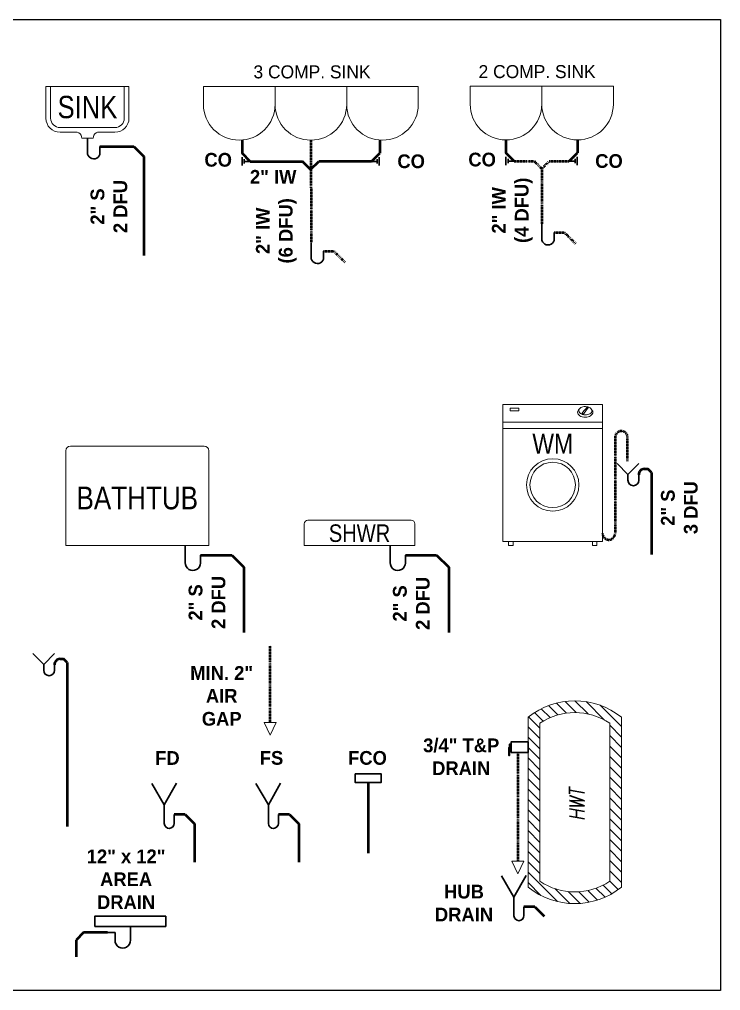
# Model space of a CAD drawing. Header units: inches. Extents: x 2025 to 34930, y -6955 to 4650.
# Drawn here: x 13828 to 14338, y -2791 to -2084 of the extents above; entities that cross this region are included whole.
import ezdxf
from ezdxf.enums import TextEntityAlignment as Align

# ---------------------------------------------------------------- set-up
doc = ezdxf.new("R2010")
doc.units = ezdxf.units.IN
doc.header["$MEASUREMENT"] = 0
for name, pattern in [('CONTINU', [0]), ('DASHDOT', [1, 0.5, -0.25, 0, -0.25]), ('HIDDEN2', [0.1875, 0.125, -0.0625])]:
    doc.linetypes.add(name, pattern=pattern)
for name, color, linetype, lineweight in [('P-CDP PIPE', 62, 'DASHDOT', 50), ('P-DR-ACCESS.', 3, 'Continuous', 30), ('P-DR-PIPE', 30, 'Continuous', 50), ('P-DR-TEXT', 7, 'Continuous', 25), ('P-IW-PIPE', 2, 'DASHDOT', 50), ('P-RISER-FIXT', 21, 'Continuous', 20), ('P-VENT', 132, 'HIDDEN2', 50)]:
    doc.layers.add(name, color=color, linetype=linetype, lineweight=lineweight)
doc.styles.add('ARIAL_NARROW', font='ARIALN.TTF')
doc.styles.add('BOO', font='GOTHIC.TTF', dxfattribs={"height": 6})
doc.styles.add('WAW', font='simplex.shx', dxfattribs={"width": 0.8, "oblique": 10, "height": 10})

# ---------------------------------------------------------------- blocks, each defined once
blk = doc.blocks.new('A$C0e8e4996')
for p, q in [((0, 0), (3, 0)), ((3, 1), (3, -1)), ((4, 2), (4, -2))]:
    blk.add_line(p, q)
blk = doc.blocks.new('A$Cdb63912b')
at = {"layer": 'P-RISER-FIXT'}
for p, q in [((-14.88, 18.56), (14.88, 18.56)), ((-14.88, 7.21), (-14.88, 18.56)), ((-13.2, 7.21), (-13.2, 18.56)), ((13.2, 18.56), (13.2, 7.21)), ((14.88, 18.56), (14.88, 7.21)), ((-9.82, 3.84), (9.82, 3.84)), ((-9.82, 2.15), (-3.63, 2.15)), ((-2.12, 0.53), (-2.03, 0)), ((-2.03, 0), (2.03, 0)), ((2.12, 0.53), (2.03, 0)), ((3.63, 2.15), (9.82, 2.15))]:
    blk.add_line(p, q, dxfattribs=at)
for centre, radius, start, end in [((-9.82, 7.21), 5.06, 180, 270), ((-9.82, 7.21), 3.38, 180, 270), ((9.82, 7.21), 5.06, 270, 0), ((9.82, 7.21), 3.38, 270, 0), ((-4.12, 0.18), 2.03, 10, 76.0928), ((4.12, 0.18), 2.03, 103.9072, 170)]:
    blk.add_arc(centre, radius, start, end, dxfattribs=at)
at = {"layer": 'P-RISER-FIXT', "style": 'ARIAL_NARROW'}
blk.add_text('SINK', height=8, rotation=360, dxfattribs=at).set_placement((0, 11.2), align=Align.MIDDLE_CENTER)
blk = doc.blocks.new('BTHTB')
at = {"layer": 'P-RISER-FIXT'}
for p, q in [((90582.24, 18005.25), (90582.24, 18038.56)), ((90583.87, 18040.18), (90630.95, 18040.18)), ((90632.58, 18005.25), (90632.58, 18038.56)), ((90632.58, 18005.25), (90582.24, 18005.25))]:
    blk.add_line(p, q, dxfattribs=at)
for centre, start, end in [((90583.87, 18038.56), 90, 180), ((90630.95, 18038.56), 0, 90)]:
    blk.add_arc(centre, 1.63, start, end, dxfattribs=at)
at = {"layer": 'P-RISER-FIXT', "style": 'ARIAL_NARROW'}
blk.add_text('BATHTUB', height=8, rotation=360, dxfattribs=at).set_placement((90607.41, 18021.95), align=Align.MIDDLE_CENTER)
blk = doc.blocks.new('A$C849cd195')
at = {"layer": 'P-RISER-FIXT', "linetype": 'ByBlock'}
for p, q in [((-19.95, 56.38), (19.95, 56.38)), ((-19.95, 1.63), (-19.95, 56.38)), ((-13.6, 55), (-17.09, 55)), ((-17.09, 55), (-17.09, 53.85)), ((-13.6, 53.85), (-13.6, 55)), ((13.9, 55.53), (11.76, 53.03)), ((12.15, 52.46), (14.29, 55.34)), ((14.29, 55.34), (13.9, 55.53)), ((19.95, 56.38), (19.95, 1.63)), ((-17.09, 53.85), (-13.6, 53.85)), ((11.76, 53.03), (12.15, 52.46)), ((-19.95, 49.31), (19.95, 49.31)), ((-19.95, 46.81), (19.95, 46.81)), ((19.95, 1.63), (-19.95, 1.63)), ((-17.69, 1.63), (-17.69, 0)), ((-17.69, 0), (-15.86, 0)), ((-15.86, 1.63), (-15.86, 0)), ((15.86, 1.63), (15.86, 0)), ((15.86, 0), (17.69, 0)), ((17.69, 1.63), (17.69, 0))]:
    blk.add_line(p, q, dxfattribs=at)
for radius in [10.5, 9.1]:
    blk.add_circle((0, 24.22), radius, dxfattribs=at)
for centre, major_axis, start_param, end_param in [((12.14, 52.85), (-2.32, 0), -0.856017, -0.555715), ((11.55, 54), (1.1, 0), 2.529403, 3.104591), ((12.26, 53.51), (1.97, 0), 2.102334, 2.529403), ((12.71, 52.74), (2.86, 0), 1.792509, 2.102334), ((12.99, 51.56), (4.1, 0), 1.533795, 1.792509), ((12.99, 51.56), (-4.1, 0), 4.416673, 4.675388), ((13.35, 52.72), (-2.86, 0), 4.106848, 4.416673), ((13.85, 53.45), (-1.97, 0), 3.67978, 4.106848), ((11.35, 53.34), (-1.38, 0), -0.555715, 0), ((11.35, 53.34), (1.38, 0), 3.141593, 3.697308), ((12.14, 53.83), (2.32, 0), 3.697308, 4.124146), ((11.55, 54), (-1.1, 0), -0.037001, 0.538187), ((12.3, 54.44), (-1.97, 0), 0.538187, 0.965256), ((12.67, 54.6), (-3.26, 0), 0.982553, 1.301235), ((12.81, 55.17), (2.86, 0), 4.106848, 4.416673), ((13.01, 55.83), (-4.55, 0), 1.301235, 1.570796), ((13.16, 56.33), (-4.1, 0), 1.275081, 1.533795), ((13.16, 56.33), (4.1, 0), 4.675388, 4.934102), ((13.01, 55.83), (-4.55, 0), 1.570796, 1.840358), ((13.44, 55.14), (-2.86, 0), 1.792509, 2.102334), ((13.35, 54.6), (-3.26, 0), 1.840358, 2.159039), ((13.89, 54.38), (-1.97, 0), 2.102334, 2.529403), ((13.87, 53.83), (-2.32, 0), 2.159039, 2.585877), ((14.6, 53.89), (1.1, 0), -0.61219, -0.037001), ((14.6, 53.89), (-1.1, 0), 3.104591, 3.67978), ((13.87, 52.85), (-2.32, 0), 3.697308, 3.907934), ((14.67, 53.34), (-1.38, 0), 3.141593, 3.697308), ((14.67, 53.34), (1.38, 0), -0.555715, 0)]:
    blk.add_ellipse(centre, major_axis=major_axis, ratio=0.987763, start_param=start_param, end_param=end_param, dxfattribs=at)
at = {"layer": 'P-RISER-FIXT', "style": 'ARIAL_NARROW'}
blk.add_text('WM', height=8, rotation=360, dxfattribs=at).set_placement((0, 40.71), align=Align.MIDDLE_CENTER)
blk = doc.blocks.new('ZMR-HWT VERT200L')
at = {"linetype": 'Continuous'}
h = blk.add_hatch(dxfattribs=at)
h.set_pattern_fill('ANSI31', scale=25, angle=90, style=0)
h.set_pattern_definition([(135, (19.8612, 43.128), (-2.20971, -2.20971), [])])
h.paths.add_polyline_path([(-19.86, 79.26), (-19.86, 7, 0.352446), (19.86, 7), (19.86, 79.26, 0.352446)])
h.paths.add_polyline_path([(-14.86, 76.73, -0.304349), (14.86, 76.73), (14.86, 9.52, -0.304349), (-14.86, 9.52)], flags=16)
h.paths.add_polyline_path([(-0.07, 24.34), (-0.07, 55.57), (9.53, 55.57), (9.53, 24.34)], flags=8)
h.paths.add_polyline_path([(-9.01, 26.41), (-9.01, 61.06), (0.59, 61.06), (0.59, 26.41)], flags=8)
at = {"color": 1, "linetype": 'CONTINU', "ltscale": 0.2}
blk.add_lwpolyline([(-19.86, 79.26), (-19.86, 79.26), (-19.86, 7)], dxfattribs=at)
at = {"color": 1, "linetype": 'Continuous', "ltscale": 0.2}
for points in [[(19.86, 7), (19.86, 79.26)], [(-14.86, 76.73), (-14.86, 9.52)], [(14.86, 9.52), (14.86, 76.73)]]:
    blk.add_lwpolyline(points, dxfattribs=at)
at = {"color": 1, "linetype": 'CONTINU', "ltscale": 0.2}
for centre, start, end in [((0, 54.58), 51.1704, 128.8296), ((0, 31.68), 231.1704, 308.8296)]:
    blk.add_arc(centre, 31.68, start, end, dxfattribs=at)
at = {"color": 1, "ltscale": 0.2}
for centre, start, end in [((0, 54.58), 56.1449, 123.8551), ((0, 31.68), 236.1449, 303.8551)]:
    blk.add_arc(centre, 26.68, start, end, dxfattribs=at)
at = {"color": 4, "ltscale": 0.2, "insert": (0.89, 35.22), "char_height": 6.4, "attachment_point": 4, "rotation": 90, "style": 'WAW'}
blk.add_mtext('HWT', dxfattribs=at)
blk = doc.blocks.new('A$C98944e17')
blk.add_lwpolyline([(16.68, 83.4), (16.68, 75.06, -1), (-16.68, 75.06), (-16.68, 83.4)], format="xyb", close=True)
blk = doc.blocks.new('3COMP')
at = {"xscale": 1.562234001198007, "yscale": 1.562234001198007, "zscale": 1.562234001198007}
for p in [(-52.12, -91.2), (0, -91.2), (52.12, -91.2)]:
    blk.add_blockref('A$C98944e17', p, dxfattribs=at)
at = {"insert": (-41.79, 54.48), "char_height": 9.4781, "attachment_point": 1, "style": 'BOO'}
blk.add_mtext_dynamic_manual_height_columns('3 COMP. SINK', width=98.519, gutter_width=47.39, heights=[0], dxfattribs=at)
blk = doc.blocks.new('FD')
at = {"layer": 'P-DR-ACCESS.', "ltscale": 0.5}
for p, q in [((85439.84, 24366.99), (85447.71, 24359.12)), ((85447.71, 24359.12), (85455.58, 24366.99)), ((85447.71, 24354.82), (85447.71, 24359.12)), ((85455.59, 24358.88), (85455.59, 24354.82))]:
    blk.add_line(p, q, dxfattribs=at)
blk.add_arc((85451.65, 24354.82), 3.94, 180, 0, dxfattribs=at)
blk = doc.blocks.new('A$C71d90ee7')
at = {"layer": 'P-RISER-FIXT'}
for p, q in [((-25.17, 0), (-25.17, 9.85)), ((-23.54, 11.48), (23.54, 11.48)), ((25.17, 0), (25.17, 9.85)), ((25.17, 0), (-25.17, 0))]:
    blk.add_line(p, q, dxfattribs=at)
for centre, start, end in [((-23.54, 9.85), 90, 180), ((23.54, 9.85), 0, 90)]:
    blk.add_arc(centre, 1.63, start, end, dxfattribs=at)
at = {"layer": 'P-RISER-FIXT', "style": 'ARIAL_NARROW'}
blk.add_text('SHWR', height=8, rotation=360, dxfattribs=at).set_placement((0, 5.59), align=Align.MIDDLE_CENTER)
blk = doc.blocks.new('2COMP.S.')
at = {"xscale": 1.562234001198007, "yscale": 1.562234001198007, "zscale": 1.562234001198007}
for p in [(-26.06, -130.29), (26.06, -130.29)]:
    blk.add_blockref('A$C98944e17', p, dxfattribs=at)
at = {"insert": (-46, 15.39), "char_height": 9.4781, "attachment_point": 1, "style": 'BOO'}
blk.add_mtext_dynamic_manual_height_columns('2 COMP. SINK', width=98.519, gutter_width=47.39, heights=[0], dxfattribs=at)
blk = doc.blocks.new('HUB DRAIN-RISER')
at = {"layer": 'P-DR-ACCESS.'}
blk.add_lwpolyline([(8.93, 15.73), (0, 0), (-9.16, 15.6)], dxfattribs=at)
blk.add_lwpolyline([(7.29, -6.94), (7.29, -13.46, -0.996961), (0, -13.52), (0, 0)], format="xyb", dxfattribs=at)
blk = doc.blocks.new('FD-RISER')
at = {"layer": 'P-DR-ACCESS.'}
blk.add_lwpolyline([(8.93, 15.73), (0, 0), (-9.16, 15.6)], dxfattribs=at)
blk.add_lwpolyline([(7.29, -6.94), (7.29, -13.46, -0.996961), (0, -13.52), (0, 0)], format="xyb", dxfattribs=at)
blk = doc.blocks.new('FS-RISER')
at = {"layer": 'P-DR-ACCESS.'}
blk.add_lwpolyline([(8.93, 15.73), (0, 0), (-9.16, 15.6)], dxfattribs=at)
blk.add_lwpolyline([(7.29, -6.94), (7.29, -13.46, -0.996961), (0, -13.52), (0, 0)], format="xyb", dxfattribs=at)

msp = doc.modelspace()

# ---------------------------------------------------------------- linework, layer by layer
at = {"color": 2}
msp.add_lwpolyline([(13358.58, -2083.68), (14338.1, -2083.68), (14338.1, -2790.76), (13358.58, -2790.76)], close=True, dxfattribs=at)
at = {"layer": 'P-CDP PIPE'}
msp.add_line((14190.45, -2617.31), (14190.45, -2696.64), dxfattribs=at)
at = {"layer": 'P-DR-ACCESS.', "ltscale": 0.5}
for p, q in [((14262.84, -2407.04), (14270.71, -2414.91)), ((13948.51, -2466.65), (13948.51, -2479.21)), ((14097.61, -2466.65), (14097.61, -2479.21))]:
    msp.add_line(p, q, dxfattribs=at)
at = {"layer": 'P-DR-ACCESS.', "ltscale": 10}
for p, q in [((13897.43, -2748.56), (13892.01, -2748.56)), ((13897.43, -2754.18), (13897.43, -2748.56)), ((13908.56, -2743.99), (13908.56, -2754.11))]:
    msp.add_line(p, q, dxfattribs=at)
at = {"layer": 'P-DR-ACCESS.', "linetype": 'Continuous', "ltscale": 5}
msp.add_lwpolyline([(13877.33, -2170.22), (13877.33, -2180.57, 1.001181), (13886.46, -2180.77), (13886.46, -2176.16)], format="xyb", dxfattribs=at)
at = {"layer": 'P-DR-ACCESS.', "ltscale": 0.5}
for points in [[(14207.97, -2232.86), (14207.97, -2243.2, 1.001181), (14217.11, -2243.41), (14217.11, -2238.79)], [(14040.11, -2246.39), (14040.11, -2256.74, 1.001181), (14049.24, -2256.94), (14049.24, -2252.33)], [(14278.59, -2415.15), (14278.59, -2419.21, -1), (14270.71, -2419.21), (14270.71, -2414.91), (14278.58, -2407.04)], [(13948.51, -2466.65), (13948.51, -2479.21, 1.001181), (13959.6, -2479.46), (13959.6, -2473.85)], [(14097.61, -2466.65), (14097.61, -2479.21, 1.001181), (14108.7, -2479.46), (14108.7, -2473.85)]]:
    msp.add_lwpolyline(points, format="xyb", dxfattribs=at)
at = {"layer": 'P-DR-ACCESS.'}
for points in [[(14184.59, -2613.97), (14183.97, -2613.97), (14183.97, -2619.49), (14184.59, -2619.49)], [(14185.72, -2611.35), (14184.59, -2611.35), (14184.59, -2616.58), (14185.72, -2616.58)], [(14198, -2617.31), (14185.72, -2617.31), (14185.72, -2609.65), (14198, -2609.65)], [(14072.21, -2632.9), (14091, -2632.9), (14091, -2639.36), (14072.21, -2639.36)], [(13934.37, -2736.5), (13882.74, -2736.5), (13882.74, -2743.99), (13934.37, -2743.99)]]:
    msp.add_lwpolyline(points, close=True, dxfattribs=at)
at = {"layer": 'P-DR-ACCESS.', "ltscale": 10}
msp.add_arc((13903, -2754.33), 5.56, 178.5023, 2.25959, dxfattribs=at)
at = {"layer": 'P-DR-PIPE', "ltscale": 0.5}
for p, q in [((13886.46, -2176.16), (13911.14, -2176.16)), ((13911.14, -2176.16), (13918.41, -2183.42)), ((14282.58, -2410.97), (14285.22, -2410.97)), ((14287.72, -2413.48), (14285.22, -2410.97)), ((13959.6, -2473.85), (13982.38, -2473.85)), ((13982.38, -2473.85), (13991.12, -2482.6)), ((14108.7, -2473.85), (14131.48, -2473.85)), ((14131.48, -2473.85), (14140.22, -2482.6)), ((13857.36, -2549.34), (13860, -2549.34)), ((13862.5, -2551.85), (13860, -2549.34))]:
    msp.add_line(p, q, dxfattribs=at)
at = {"layer": 'P-DR-PIPE'}
for p, q in [((13918.41, -2183.42), (13918.41, -2255.55)), ((14287.72, -2413.48), (14287.72, -2473.17)), ((13991.12, -2482.6), (13991.12, -2530)), ((14140.22, -2482.6), (14140.22, -2530)), ((13862.5, -2551.85), (13862.5, -2671.22)), ((14081.6, -2639.36), (14081.6, -2690.73)), ((13948.54, -2662.5), (13940.53, -2662.5)), ((13948.54, -2662.5), (13955.35, -2669.31)), ((14024.3, -2662.5), (14016.29, -2662.5)), ((14024.3, -2662.5), (14031.11, -2669.31)), ((13955.35, -2669.31), (13955.35, -2697.3)), ((14031.11, -2669.31), (14031.11, -2697.3)), ((14203.02, -2729.69), (14195, -2729.69)), ((14203.02, -2729.69), (14209.82, -2736.5)), ((13874.52, -2748.56), (13869.1, -2753.98)), ((13892.01, -2748.56), (13874.52, -2748.56)), ((13869.1, -2753.98), (13869.1, -2766.31))]:
    msp.add_line(p, q, dxfattribs=at)
at = {"layer": 'P-DR-PIPE', "ltscale": 0.5}
for centre in [(14282.61, -2414.99), (13857.39, -2553.36)]:
    msp.add_arc(centre, 4.02, 89.61906, 182.25959, dxfattribs=at)
at = {"layer": 'P-IW-PIPE', "linetype": 'ByBlock'}
for p, q in [((13989.82, -2171.6), (13989.82, -2181)), ((14090.08, -2171.6), (14090.08, -2181)), ((14181.91, -2171.4), (14181.91, -2180.8)), ((14234.03, -2171.4), (14234.03, -2180.8)), ((13995.83, -2187.01), (13989.82, -2181)), ((14084.07, -2187.01), (14090.08, -2181)), ((14187.92, -2186.81), (14181.91, -2180.8)), ((14228.02, -2186.81), (14234.03, -2180.8)), ((13995.83, -2187.01), (14033.75, -2187.01)), ((14039.76, -2193.02), (14033.75, -2187.01)), ((14039.76, -2193.02), (14045.77, -2187.01)), ((14084.07, -2187.01), (14045.77, -2187.01))]:
    msp.add_line(p, q, dxfattribs=at)
at = {"layer": 'P-IW-PIPE'}
for p, q in [((14039.95, -2171.6), (14040.11, -2246.39)), ((14187.92, -2186.81), (14202.39, -2186.81)), ((14207.97, -2192.4), (14202.39, -2186.81)), ((14207.97, -2192.4), (14213.55, -2186.81)), ((14213.55, -2186.81), (14228.02, -2186.81)), ((14207.97, -2192.4), (14207.97, -2232.86)), ((14217.11, -2238.79), (14224.42, -2238.79)), ((14232.81, -2247.19), (14224.42, -2238.79)), ((14049.24, -2252.33), (14056.55, -2252.33)), ((14064.95, -2260.72), (14056.55, -2252.33)), ((14261.33, -2387.98), (14261.33, -2457.95)), ((14010.25, -2595.53), (14010.25, -2539.66))]:
    msp.add_line(p, q, dxfattribs=at)
msp.add_lwpolyline([(14270.46, -2405.31), (14270.45, -2387.95, 1), (14261.33, -2388.01)], format="xyb", dxfattribs=at)
msp.add_arc((14256.77, -2457.95), 4.56, 180.37273, 0.37273, dxfattribs=at)
at = {"layer": 'P-RISER-FIXT'}
for points in [[(14010.25, -2595.53), (14014.63, -2595.55), (14010.25, -2604.74), (14005.87, -2595.55), (14010.25, -2595.53)], [(14190.45, -2696.64), (14194.83, -2696.65), (14190.45, -2705.84), (14186.07, -2696.65), (14190.45, -2696.64)]]:
    msp.add_lwpolyline(points, dxfattribs=at)

# ---------------------------------------------------------------- block references
at = {"layer": 'P-DR-ACCESS.', "yscale": 1.502704105997298, "zscale": 1.502704105997298, "rotation": 180}
for p, xscale in [((13995.83, -2187.01), 1.502704105997298), ((14083.7, -2187.01), -1.502704105997298), ((14187.92, -2186.81), 1.502704105997298), ((14227.65, -2186.81), -1.502704105997298)]:
    msp.add_blockref('A$C0e8e4996', p, dxfattribs=dict(at, xscale=xscale))
at = {"layer": 'P-DR-ACCESS.'}
msp.add_blockref('FD', (-71602.21, -26912.4), dxfattribs=at)
at = {"layer": 'P-RISER-FIXT'}
for name, p in [('3COMP', (14039.95, -2171.6)), ('2COMP.S.', (14207.97, -2132.32))]:
    msp.add_blockref(name, p, dxfattribs=at)
for name, p, xscale, yscale, zscale in [('A$Cdb63912b', (13877.33, -2170.22), 2.031558252253735, 2.031558252253735, 2.031558252253735), ('A$C849cd195', (14215.94, -2466.65), 1.818150037758747, 1.818150037758747, 1.818150037758747), ('BTHTB', (-173514.11, -39711.75), 2.068569155293587, 2.068569155293587, 2.068569155293587), ('A$C71d90ee7', (14075.33, -2466.65), 1.596175501458851, 1.596175501458851, 1.596175501458851), ('ZMR-HWT VERT200L', (14232, -2727.43), 1.711802423315842, 1.711802423315842, 1.711802423315842)]:
    msp.add_blockref(name, p, dxfattribs=dict(at, xscale=xscale, yscale=yscale, zscale=zscale))
at = {"layer": 'P-VENT'}
for name, p in [('FD-RISER', (13933.24, -2655.56)), ('FS-RISER', (14009, -2655.56)), ('HUB DRAIN-RISER', (14187.71, -2722.75))]:
    msp.add_blockref(name, p, dxfattribs=at)

# ---------------------------------------------------------------- next in the draw order: texts
at = {"layer": 'P-DR-TEXT', "char_height": 10, "attachment_point": 5, "style": 'BOO', "bg_fill": 3, "box_fill_scale": 1.05, "bg_fill_color": 256, "bg_fill_transparency": 0}
for s, insert in [('{\\fCentury Gothic|b1|i0|c0|p34;CO}', (13972.47, -2185.96)), ('{\\fCentury Gothic|b1|i0|c0|p34;CO}', (14112.92, -2187.04)), ('{\\fCentury Gothic|b1|i0|c0|p34;CO}', (14164.56, -2185.77)), ('{\\fCentury Gothic|b1|i0|c0|p34;CO}', (14256.87, -2186.84)), ('{\\fCentury Gothic|b1|i0|c0|p34;2" IW}', (14012.5, -2198.27)), ('{\\fCentury Gothic|b1|i0|c0|p34;FD}', (13935.53, -2621.41)), ('{\\fCentury Gothic|b1|i0|c0|p34;FS}', (14011.29, -2621.41)), ('{\\fCentury Gothic|b1|i0|c0|p34;FCO}', (14081.13, -2621.41))]:
    msp.add_mtext(s, dxfattribs=dict(at, insert=insert))
at = {"layer": 'P-DR-TEXT', "char_height": 10, "attachment_point": 5, "rotation": 90, "style": 'BOO', "bg_fill": 3, "box_fill_scale": 1.05, "bg_fill_color": 256, "bg_fill_transparency": 0}
for s, insert in [('{\\fCentury Gothic|b1|i0|c0|p34;2" IW \\P(4 DFU)}', (14186.52, -2222.66)), ('{\\fCentury Gothic|b1|i0|c0|p34;2" S\\P2 DFU}', (13893.01, -2219.92)), ('{\\fCentury Gothic|b1|i0|c0|p34;2" IW \\P(6 DFU)}', (14014.79, -2237.6)), ('{\\fCentury Gothic|b1|i0|c0|p34;2" S\\P3 DFU}', (14308.15, -2439.15)), ('{\\fCentury Gothic|b1|i0|c0|p34;2" S\\P2 DFU}', (13964.39, -2508.16)), ('{\\fCentury Gothic|b1|i0|c0|p34;2" S\\P2 DFU}', (14113.08, -2508.87))]:
    msp.add_mtext(s, dxfattribs=dict(at, insert=insert))
at = {"layer": 'P-DR-TEXT', "char_height": 10, "attachment_point": 5, "style": 'BOO', "bg_fill": 3, "box_fill_scale": 1.05, "bg_fill_color": 256, "bg_fill_transparency": 0}
for s, insert, width in [('{\\fCentury Gothic|b1|i0|c0|p34;MIN. 2" AIR GAP}', (13975.02, -2576.28), 55.3345), ('\\A1;{\\fCentury Gothic|b1|i0|c0|p34;3/4" T&P DRAIN}', (14149.35, -2620.55), 58.8944), ('{\\fCentury Gothic|b1|i0|c0|p34;12" x 12" AREA DRAIN}', (13905.46, -2709.72), 81.0857), ('{\\fCentury Gothic|b1|i0|c0|p34;HUB DRAIN}', (14151.37, -2727.05), 41.2761)]:
    msp.add_mtext(s, dxfattribs=dict(at, insert=insert, width=width))

doc.saveas('drawing.dxf')
